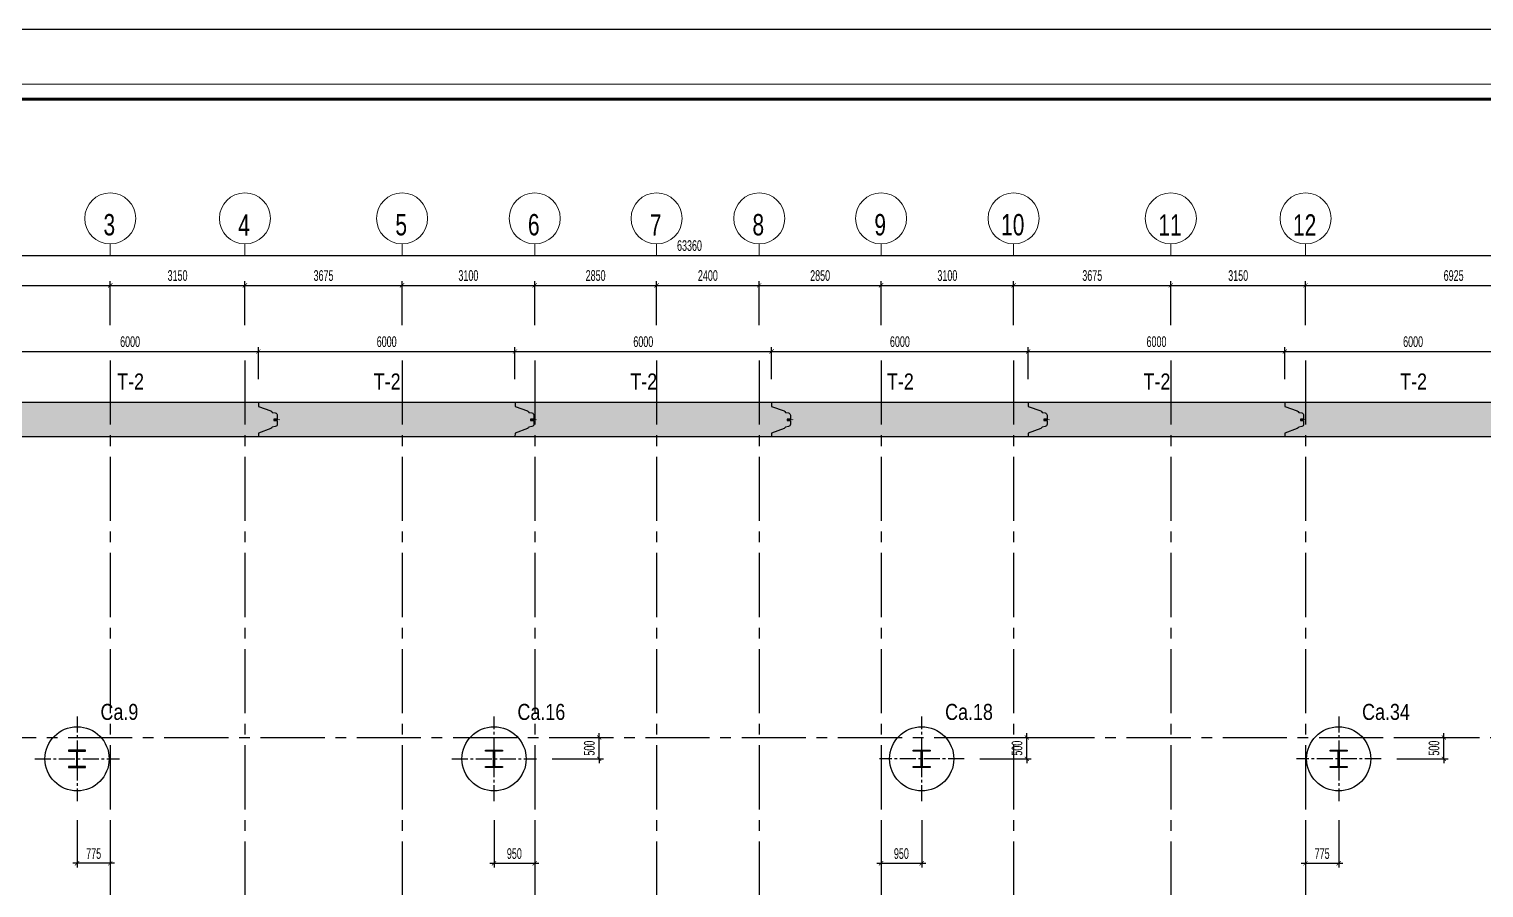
# Model space of a CAD drawing. Extents: x 71 to 1774126, y -14 to 415800.
# Drawn here: x 1579071 to 1613089, y 248852 to 268943 of the extents above; entities that cross this region are included whole.
import ezdxf

# ---------------------------------------------------------------- set-up
doc = ezdxf.new("R2010")
doc.units = 0
doc.header["$LTSCALE"] = 1000
doc.header["$MEASUREMENT"] = 0
doc.header["$PDMODE"] = 3
doc.linetypes.add('CENTER2', pattern=[1.125, 0.75, -0.125, 0.125, -0.125])
doc.layers.get('0').update_dxf_attribs({"linetype": 'CONTINUOUS'})
doc.layers.get('Defpoints').update_dxf_attribs({"linetype": 'CONTINUOUS'})
for name, color, linetype in [('10MIDTEXT', 3, 'CONTINUOUS'), ('CDC.01.AXIS', 160, 'CENTER2'), ('CDC.02.DIM', 1, 'CONTINUOUS'), ('CDC.03.BORDER', 3, 'CONTINUOUS'), ('CDC.05.STEEL', 4, 'CONTINUOUS'), ('CDC.06.TEXT', 2, 'CONTINUOUS'), ('CDC.10.HATCH', 9, 'CONTINUOUS'), ('CDC.16.BIGTEXT', 6, 'CONTINUOUS')]:
    doc.layers.add(name, color=color, linetype=linetype)
doc.layers.add('CDC-KHUNGTEN', color=7, linetype='CONTINUOUS', lineweight=20)
doc.layers.add('KCS_CHI', color=1, linetype='CONTINUOUS', lineweight=15)
doc.styles.add('ARIAL', font='arial.ttf', dxfattribs={"width": 0.6})
doc.dimstyles.new('100', dxfattribs={"dimscale": 100, "dimtxt": 2.5, "dimasz": 1, "dimexe": 1, "dimexo": 0, "dimgap": 1, "dimtad": 1, "dimdec": 0, "dimdsep": 46, "dimtxsty": 'ARIAL', "dimblk": 'ARCHTICK', "dimcen": 1, "dimdle": 1, "dimclrd": 1, "dimclre": 1, "dimclrt": 2, "dimadec": 0, "dimazin": 0, "dimtfac": 0.00072, "dimtdec": 0, "dimtix": 1, "dimtmove": 2, "dimatfit": 3, "dimldrblk": 'ARCHTICK', "dimfxl": 1, "dimtolj": 1, "dimarcsym": 0})

# ---------------------------------------------------------------- blocks, each defined once
blk = doc.blocks.new('_ARCHTICK')
at = {"color": 0, "linetype": 'ByBlock', "const_width": 0.15}
blk.add_lwpolyline([(-0.5, -0.5), (0.5, 0.5)], dxfattribs=at)
blk = doc.blocks.new('*D197')
at = {"layer": 'CDC.02.DIM', "color": 1, "lineweight": -2, "transparency": 16777216}
for p, q in [((1574043, 262020), (1574043, 263048)), ((1580968, 262020), (1580968, 263048)), ((1573943, 262948), (1581068, 262948))]:
    blk.add_line(p, q, dxfattribs=at)
at = {"layer": 'Defpoints', "color": 0, "transparency": 16777216}
for p in [(1580968, 262948), (1574043, 262020), (1580968, 262020)]:
    blk.add_point(p, dxfattribs=at)
at = {"layer": 'CDC.02.DIM', "color": 1, "lineweight": -2, "transparency": 16777216, "xscale": 100, "yscale": 100, "zscale": 100, "rotation": 180}
blk.add_blockref('_ARCHTICK', (1574043, 262948), dxfattribs=at)
at = {"layer": 'CDC.02.DIM', "color": 1, "lineweight": -2, "transparency": 16777216, "xscale": 100, "yscale": 100, "zscale": 100}
blk.add_blockref('_ARCHTICK', (1580968, 262948), dxfattribs=at)
at = {"layer": 'CDC.02.DIM', "color": 2, "transparency": 16777216, "insert": (1577506, 263176), "char_height": 250, "attachment_point": 5, "style": 'ARIAL'}
blk.add_mtext('\\A1;6925', dxfattribs=at)
blk = doc.blocks.new('*D198')
at = {"layer": 'CDC.02.DIM', "color": 1, "lineweight": -2, "transparency": 16777216}
for p, q in [((1580968, 262020), (1580968, 263048)), ((1584118, 262020), (1584118, 263048)), ((1580868, 262948), (1584218, 262948))]:
    blk.add_line(p, q, dxfattribs=at)
at = {"layer": 'Defpoints', "color": 0, "transparency": 16777216}
for p in [(1584118, 262948), (1580968, 262020), (1584118, 262020)]:
    blk.add_point(p, dxfattribs=at)
at = {"layer": 'CDC.02.DIM', "color": 1, "lineweight": -2, "transparency": 16777216, "xscale": 100, "yscale": 100, "zscale": 100, "rotation": 180}
blk.add_blockref('_ARCHTICK', (1580968, 262948), dxfattribs=at)
at = {"layer": 'CDC.02.DIM', "color": 1, "lineweight": -2, "transparency": 16777216, "xscale": 100, "yscale": 100, "zscale": 100}
blk.add_blockref('_ARCHTICK', (1584118, 262948), dxfattribs=at)
at = {"layer": 'CDC.02.DIM', "color": 2, "transparency": 16777216, "insert": (1582543, 263176), "char_height": 250, "attachment_point": 5, "style": 'ARIAL'}
blk.add_mtext('\\A1;3150', dxfattribs=at)
blk = doc.blocks.new('*D199')
at = {"layer": 'CDC.02.DIM', "color": 1, "lineweight": -2, "transparency": 16777216}
for p, q in [((1584118, 262020), (1584118, 263048)), ((1587793, 262020), (1587793, 263048)), ((1584018, 262948), (1587893, 262948))]:
    blk.add_line(p, q, dxfattribs=at)
at = {"layer": 'Defpoints', "color": 0, "transparency": 16777216}
for p in [(1587793, 262948), (1584118, 262020), (1587793, 262020)]:
    blk.add_point(p, dxfattribs=at)
at = {"layer": 'CDC.02.DIM', "color": 1, "lineweight": -2, "transparency": 16777216, "xscale": 100, "yscale": 100, "zscale": 100, "rotation": 180}
blk.add_blockref('_ARCHTICK', (1584118, 262948), dxfattribs=at)
at = {"layer": 'CDC.02.DIM', "color": 1, "lineweight": -2, "transparency": 16777216, "xscale": 100, "yscale": 100, "zscale": 100}
blk.add_blockref('_ARCHTICK', (1587793, 262948), dxfattribs=at)
at = {"layer": 'CDC.02.DIM', "color": 2, "transparency": 16777216, "insert": (1585956, 263176), "char_height": 250, "attachment_point": 5, "style": 'ARIAL'}
blk.add_mtext('\\A1;3675', dxfattribs=at)
blk = doc.blocks.new('*D200')
at = {"layer": 'CDC.02.DIM', "color": 1, "lineweight": -2, "transparency": 16777216}
for p, q in [((1587793, 262020), (1587793, 263048)), ((1590893, 262020), (1590893, 263048)), ((1587693, 262948), (1590993, 262948))]:
    blk.add_line(p, q, dxfattribs=at)
at = {"layer": 'Defpoints', "color": 0, "transparency": 16777216}
for p in [(1590893, 262948), (1587793, 262020), (1590893, 262020)]:
    blk.add_point(p, dxfattribs=at)
at = {"layer": 'CDC.02.DIM', "color": 1, "lineweight": -2, "transparency": 16777216, "xscale": 100, "yscale": 100, "zscale": 100, "rotation": 180}
blk.add_blockref('_ARCHTICK', (1587793, 262948), dxfattribs=at)
at = {"layer": 'CDC.02.DIM', "color": 1, "lineweight": -2, "transparency": 16777216, "xscale": 100, "yscale": 100, "zscale": 100}
blk.add_blockref('_ARCHTICK', (1590893, 262948), dxfattribs=at)
at = {"layer": 'CDC.02.DIM', "color": 2, "transparency": 16777216, "insert": (1589343, 263176), "char_height": 250, "attachment_point": 5, "style": 'ARIAL'}
blk.add_mtext('\\A1;3100', dxfattribs=at)
blk = doc.blocks.new('*D201')
at = {"layer": 'CDC.02.DIM', "color": 1, "lineweight": -2, "transparency": 16777216}
for p, q in [((1590893, 262020), (1590893, 263048)), ((1593743, 262020), (1593743, 263048)), ((1590793, 262948), (1593843, 262948))]:
    blk.add_line(p, q, dxfattribs=at)
at = {"layer": 'Defpoints', "color": 0, "transparency": 16777216}
for p in [(1593743, 262948), (1590893, 262020), (1593743, 262020)]:
    blk.add_point(p, dxfattribs=at)
at = {"layer": 'CDC.02.DIM', "color": 1, "lineweight": -2, "transparency": 16777216, "xscale": 100, "yscale": 100, "zscale": 100, "rotation": 180}
blk.add_blockref('_ARCHTICK', (1590893, 262948), dxfattribs=at)
at = {"layer": 'CDC.02.DIM', "color": 1, "lineweight": -2, "transparency": 16777216, "xscale": 100, "yscale": 100, "zscale": 100}
blk.add_blockref('_ARCHTICK', (1593743, 262948), dxfattribs=at)
at = {"layer": 'CDC.02.DIM', "color": 2, "transparency": 16777216, "insert": (1592318, 263176), "char_height": 250, "attachment_point": 5, "style": 'ARIAL'}
blk.add_mtext('\\A1;2850', dxfattribs=at)
blk = doc.blocks.new('*D202')
at = {"layer": 'CDC.02.DIM', "color": 1, "lineweight": -2, "transparency": 16777216}
for p, q in [((1593743, 262020), (1593743, 263048)), ((1596143, 262020), (1596143, 263048)), ((1593643, 262948), (1596243, 262948))]:
    blk.add_line(p, q, dxfattribs=at)
at = {"layer": 'Defpoints', "color": 0, "transparency": 16777216}
for p in [(1596143, 262948), (1593743, 262020), (1596143, 262020)]:
    blk.add_point(p, dxfattribs=at)
at = {"layer": 'CDC.02.DIM', "color": 1, "lineweight": -2, "transparency": 16777216, "xscale": 100, "yscale": 100, "zscale": 100, "rotation": 180}
blk.add_blockref('_ARCHTICK', (1593743, 262948), dxfattribs=at)
at = {"layer": 'CDC.02.DIM', "color": 1, "lineweight": -2, "transparency": 16777216, "xscale": 100, "yscale": 100, "zscale": 100}
blk.add_blockref('_ARCHTICK', (1596143, 262948), dxfattribs=at)
at = {"layer": 'CDC.02.DIM', "color": 2, "transparency": 16777216, "insert": (1594943, 263176), "char_height": 250, "attachment_point": 5, "style": 'ARIAL'}
blk.add_mtext('\\A1;2400', dxfattribs=at)
blk = doc.blocks.new('*D203')
at = {"layer": 'CDC.02.DIM', "color": 1, "lineweight": -2, "transparency": 16777216}
for p, q in [((1596143, 262020), (1596143, 263048)), ((1598993, 262020), (1598993, 263048)), ((1596043, 262948), (1599093, 262948))]:
    blk.add_line(p, q, dxfattribs=at)
at = {"layer": 'Defpoints', "color": 0, "transparency": 16777216}
for p in [(1598993, 262948), (1596143, 262020), (1598993, 262020)]:
    blk.add_point(p, dxfattribs=at)
at = {"layer": 'CDC.02.DIM', "color": 1, "lineweight": -2, "transparency": 16777216, "xscale": 100, "yscale": 100, "zscale": 100, "rotation": 180}
blk.add_blockref('_ARCHTICK', (1596143, 262948), dxfattribs=at)
at = {"layer": 'CDC.02.DIM', "color": 1, "lineweight": -2, "transparency": 16777216, "xscale": 100, "yscale": 100, "zscale": 100}
blk.add_blockref('_ARCHTICK', (1598993, 262948), dxfattribs=at)
at = {"layer": 'CDC.02.DIM', "color": 2, "transparency": 16777216, "insert": (1597568, 263176), "char_height": 250, "attachment_point": 5, "style": 'ARIAL'}
blk.add_mtext('\\A1;2850', dxfattribs=at)
blk = doc.blocks.new('*D204')
at = {"layer": 'CDC.02.DIM', "color": 1, "lineweight": -2, "transparency": 16777216}
for p, q in [((1598993, 262020), (1598993, 263048)), ((1602093, 262020), (1602093, 263048)), ((1598893, 262948), (1602193, 262948))]:
    blk.add_line(p, q, dxfattribs=at)
at = {"layer": 'Defpoints', "color": 0, "transparency": 16777216}
for p in [(1602093, 262948), (1598993, 262020), (1602093, 262020)]:
    blk.add_point(p, dxfattribs=at)
at = {"layer": 'CDC.02.DIM', "color": 1, "lineweight": -2, "transparency": 16777216, "xscale": 100, "yscale": 100, "zscale": 100, "rotation": 180}
blk.add_blockref('_ARCHTICK', (1598993, 262948), dxfattribs=at)
at = {"layer": 'CDC.02.DIM', "color": 1, "lineweight": -2, "transparency": 16777216, "xscale": 100, "yscale": 100, "zscale": 100}
blk.add_blockref('_ARCHTICK', (1602093, 262948), dxfattribs=at)
at = {"layer": 'CDC.02.DIM', "color": 2, "transparency": 16777216, "insert": (1600543, 263176), "char_height": 250, "attachment_point": 5, "style": 'ARIAL'}
blk.add_mtext('\\A1;3100', dxfattribs=at)
blk = doc.blocks.new('*D205')
at = {"layer": 'CDC.02.DIM', "color": 1, "lineweight": -2, "transparency": 16777216}
for p, q in [((1602093, 262020), (1602093, 263048)), ((1605768, 262020), (1605768, 263048)), ((1601993, 262948), (1605868, 262948))]:
    blk.add_line(p, q, dxfattribs=at)
at = {"layer": 'Defpoints', "color": 0, "transparency": 16777216}
for p in [(1605768, 262948), (1602093, 262020), (1605768, 262020)]:
    blk.add_point(p, dxfattribs=at)
at = {"layer": 'CDC.02.DIM', "color": 1, "lineweight": -2, "transparency": 16777216, "xscale": 100, "yscale": 100, "zscale": 100, "rotation": 180}
blk.add_blockref('_ARCHTICK', (1602093, 262948), dxfattribs=at)
at = {"layer": 'CDC.02.DIM', "color": 1, "lineweight": -2, "transparency": 16777216, "xscale": 100, "yscale": 100, "zscale": 100}
blk.add_blockref('_ARCHTICK', (1605768, 262948), dxfattribs=at)
at = {"layer": 'CDC.02.DIM', "color": 2, "transparency": 16777216, "insert": (1603931, 263176), "char_height": 250, "attachment_point": 5, "style": 'ARIAL'}
blk.add_mtext('\\A1;3675', dxfattribs=at)
blk = doc.blocks.new('*D206')
at = {"layer": 'CDC.02.DIM', "color": 1, "lineweight": -2, "transparency": 16777216}
for p, q in [((1605768, 262020), (1605768, 263048)), ((1608918, 262020), (1608918, 263048)), ((1605668, 262948), (1609018, 262948))]:
    blk.add_line(p, q, dxfattribs=at)
at = {"layer": 'Defpoints', "color": 0, "transparency": 16777216}
for p in [(1608918, 262948), (1605768, 262020), (1608918, 262020)]:
    blk.add_point(p, dxfattribs=at)
at = {"layer": 'CDC.02.DIM', "color": 1, "lineweight": -2, "transparency": 16777216, "xscale": 100, "yscale": 100, "zscale": 100, "rotation": 180}
blk.add_blockref('_ARCHTICK', (1605768, 262948), dxfattribs=at)
at = {"layer": 'CDC.02.DIM', "color": 1, "lineweight": -2, "transparency": 16777216, "xscale": 100, "yscale": 100, "zscale": 100}
blk.add_blockref('_ARCHTICK', (1608918, 262948), dxfattribs=at)
at = {"layer": 'CDC.02.DIM', "color": 2, "transparency": 16777216, "insert": (1607343, 263176), "char_height": 250, "attachment_point": 5, "style": 'ARIAL'}
blk.add_mtext('\\A1;3150', dxfattribs=at)
blk = doc.blocks.new('*D207')
at = {"layer": 'CDC.02.DIM', "color": 1, "lineweight": -2, "transparency": 16777216}
for p, q in [((1608918, 262020), (1608918, 263048)), ((1615843, 262020), (1615843, 263048)), ((1608818, 262948), (1615943, 262948))]:
    blk.add_line(p, q, dxfattribs=at)
at = {"layer": 'Defpoints', "color": 0, "transparency": 16777216}
for p in [(1615843, 262948), (1608918, 262020), (1615843, 262020)]:
    blk.add_point(p, dxfattribs=at)
at = {"layer": 'CDC.02.DIM', "color": 1, "lineweight": -2, "transparency": 16777216, "xscale": 100, "yscale": 100, "zscale": 100, "rotation": 180}
blk.add_blockref('_ARCHTICK', (1608918, 262948), dxfattribs=at)
at = {"layer": 'CDC.02.DIM', "color": 1, "lineweight": -2, "transparency": 16777216, "xscale": 100, "yscale": 100, "zscale": 100}
blk.add_blockref('_ARCHTICK', (1615843, 262948), dxfattribs=at)
at = {"layer": 'CDC.02.DIM', "color": 2, "transparency": 16777216, "insert": (1612381, 263176), "char_height": 250, "attachment_point": 5, "style": 'ARIAL'}
blk.add_mtext('\\A1;6925', dxfattribs=at)
blk = doc.blocks.new('*D210')
at = {"layer": 'CDC.02.DIM', "color": 1, "lineweight": -2, "transparency": 16777216}
for p, q in [((1562733, 263648), (1626293, 263648)), ((1562833, 262020), (1562833, 263748)), ((1626193, 262020), (1626193, 263748))]:
    blk.add_line(p, q, dxfattribs=at)
at = {"layer": 'Defpoints', "color": 0, "transparency": 16777216}
for p in [(1626193, 263648), (1562833, 262020), (1626193, 262020)]:
    blk.add_point(p, dxfattribs=at)
at = {"layer": 'CDC.02.DIM', "color": 1, "lineweight": -2, "transparency": 16777216, "xscale": 100, "yscale": 100, "zscale": 100, "rotation": 180}
blk.add_blockref('_ARCHTICK', (1562833, 263648), dxfattribs=at)
at = {"layer": 'CDC.02.DIM', "color": 1, "lineweight": -2, "transparency": 16777216, "xscale": 100, "yscale": 100, "zscale": 100}
blk.add_blockref('_ARCHTICK', (1626193, 263648), dxfattribs=at)
at = {"layer": 'CDC.02.DIM', "color": 2, "transparency": 16777216, "insert": (1594513, 263876), "char_height": 250, "attachment_point": 5, "style": 'ARIAL'}
blk.add_mtext('\\A1;63360', dxfattribs=at)
blk = doc.blocks.new('*D236')
at = {"layer": 'CDC.02.DIM', "color": 1, "lineweight": -2, "transparency": 16777216}
for p, q in [((1592401, 252371), (1592401, 252471)), ((1591300, 252371), (1592501, 252371)), ((1592401, 251871), (1592401, 252371)), ((1591300, 251871), (1592501, 251871)), ((1592401, 251871), (1592401, 251771))]:
    blk.add_line(p, q, dxfattribs=at)
at = {"layer": 'Defpoints', "color": 0, "transparency": 16777216}
for p in [(1591300, 252371), (1592401, 252371), (1591300, 251871)]:
    blk.add_point(p, dxfattribs=at)
at = {"layer": 'CDC.02.DIM', "color": 1, "lineweight": -2, "transparency": 16777216, "xscale": 100, "yscale": 100, "zscale": 100}
for p, rotation in [((1592401, 252371), 270), ((1592401, 251871), 90)]:
    blk.add_blockref('_ARCHTICK', p, dxfattribs=dict(at, rotation=rotation))
at = {"layer": 'CDC.02.DIM', "color": 2, "transparency": 16777216, "insert": (1592173, 252121), "char_height": 250, "attachment_point": 5, "rotation": 90, "style": 'ARIAL'}
blk.add_mtext('\\A1;500', dxfattribs=at)
blk = doc.blocks.new('*D237')
at = {"layer": 'CDC.02.DIM', "color": 1, "lineweight": -2, "transparency": 16777216}
for p, q in [((1602401, 252371), (1602401, 252471)), ((1601300, 252371), (1602501, 252371)), ((1602401, 251871), (1602401, 252371)), ((1601300, 251871), (1602501, 251871)), ((1602401, 251871), (1602401, 251771))]:
    blk.add_line(p, q, dxfattribs=at)
at = {"layer": 'Defpoints', "color": 0, "transparency": 16777216}
for p in [(1601300, 252371), (1602401, 252371), (1601300, 251871)]:
    blk.add_point(p, dxfattribs=at)
at = {"layer": 'CDC.02.DIM', "color": 1, "lineweight": -2, "transparency": 16777216, "xscale": 100, "yscale": 100, "zscale": 100}
for p, rotation in [((1602401, 252371), 270), ((1602401, 251871), 90)]:
    blk.add_blockref('_ARCHTICK', p, dxfattribs=dict(at, rotation=rotation))
at = {"layer": 'CDC.02.DIM', "color": 2, "transparency": 16777216, "insert": (1602173, 252121), "char_height": 250, "attachment_point": 5, "rotation": 90, "style": 'ARIAL'}
blk.add_mtext('\\A1;500', dxfattribs=at)
blk = doc.blocks.new('*D238')
at = {"layer": 'CDC.02.DIM', "color": 1, "lineweight": -2, "transparency": 16777216}
for p, q in [((1612151, 252371), (1612151, 252471)), ((1611050, 252371), (1612251, 252371)), ((1612151, 251871), (1612151, 252371)), ((1611050, 251871), (1612251, 251871)), ((1612151, 251871), (1612151, 251771))]:
    blk.add_line(p, q, dxfattribs=at)
at = {"layer": 'Defpoints', "color": 0, "transparency": 16777216}
for p in [(1611050, 252371), (1612151, 252371), (1611050, 251871)]:
    blk.add_point(p, dxfattribs=at)
at = {"layer": 'CDC.02.DIM', "color": 1, "lineweight": -2, "transparency": 16777216, "xscale": 100, "yscale": 100, "zscale": 100}
for p, rotation in [((1612151, 252371), 270), ((1612151, 251871), 90)]:
    blk.add_blockref('_ARCHTICK', p, dxfattribs=dict(at, rotation=rotation))
at = {"layer": 'CDC.02.DIM', "color": 2, "transparency": 16777216, "insert": (1611923, 252121), "char_height": 250, "attachment_point": 5, "rotation": 90, "style": 'ARIAL'}
blk.add_mtext('\\A1;500', dxfattribs=at)
blk = doc.blocks.new('*D269')
at = {"layer": 'CDC.02.DIM', "color": 1, "lineweight": -2, "transparency": 16777216}
for p, q in [((1578333, 261401), (1584533, 261401)), ((1578433, 260751), (1578433, 261501)), ((1584433, 260751), (1584433, 261501))]:
    blk.add_line(p, q, dxfattribs=at)
at = {"layer": 'Defpoints', "color": 0, "transparency": 16777216}
for p in [(1584433, 261401), (1578433, 260751), (1584433, 260751)]:
    blk.add_point(p, dxfattribs=at)
at = {"layer": 'CDC.02.DIM', "color": 1, "lineweight": -2, "transparency": 16777216, "xscale": 100, "yscale": 100, "zscale": 100, "rotation": 180}
blk.add_blockref('_ARCHTICK', (1578433, 261401), dxfattribs=at)
at = {"layer": 'CDC.02.DIM', "color": 1, "lineweight": -2, "transparency": 16777216, "xscale": 100, "yscale": 100, "zscale": 100}
blk.add_blockref('_ARCHTICK', (1584433, 261401), dxfattribs=at)
at = {"layer": 'CDC.02.DIM', "color": 2, "transparency": 16777216, "insert": (1581433, 261629), "char_height": 250, "attachment_point": 5, "style": 'ARIAL'}
blk.add_mtext('\\A1;6000', dxfattribs=at)
blk = doc.blocks.new('*D270')
at = {"layer": 'CDC.02.DIM', "color": 1, "lineweight": -2, "transparency": 16777216}
for p, q in [((1584333, 261401), (1590533, 261401)), ((1584433, 260751), (1584433, 261501)), ((1590433, 260751), (1590433, 261501))]:
    blk.add_line(p, q, dxfattribs=at)
at = {"layer": 'Defpoints', "color": 0, "transparency": 16777216}
for p in [(1590433, 261401), (1584433, 260751), (1590433, 260751)]:
    blk.add_point(p, dxfattribs=at)
at = {"layer": 'CDC.02.DIM', "color": 1, "lineweight": -2, "transparency": 16777216, "xscale": 100, "yscale": 100, "zscale": 100, "rotation": 180}
blk.add_blockref('_ARCHTICK', (1584433, 261401), dxfattribs=at)
at = {"layer": 'CDC.02.DIM', "color": 1, "lineweight": -2, "transparency": 16777216, "xscale": 100, "yscale": 100, "zscale": 100}
blk.add_blockref('_ARCHTICK', (1590433, 261401), dxfattribs=at)
at = {"layer": 'CDC.02.DIM', "color": 2, "transparency": 16777216, "insert": (1587433, 261629), "char_height": 250, "attachment_point": 5, "style": 'ARIAL'}
blk.add_mtext('\\A1;6000', dxfattribs=at)
blk = doc.blocks.new('*D271')
at = {"layer": 'CDC.02.DIM', "color": 1, "lineweight": -2, "transparency": 16777216}
for p, q in [((1590333, 261401), (1596533, 261401)), ((1590433, 260751), (1590433, 261501)), ((1596433, 260751), (1596433, 261501))]:
    blk.add_line(p, q, dxfattribs=at)
at = {"layer": 'Defpoints', "color": 0, "transparency": 16777216}
for p in [(1596433, 261401), (1590433, 260751), (1596433, 260751)]:
    blk.add_point(p, dxfattribs=at)
at = {"layer": 'CDC.02.DIM', "color": 1, "lineweight": -2, "transparency": 16777216, "xscale": 100, "yscale": 100, "zscale": 100, "rotation": 180}
blk.add_blockref('_ARCHTICK', (1590433, 261401), dxfattribs=at)
at = {"layer": 'CDC.02.DIM', "color": 1, "lineweight": -2, "transparency": 16777216, "xscale": 100, "yscale": 100, "zscale": 100}
blk.add_blockref('_ARCHTICK', (1596433, 261401), dxfattribs=at)
at = {"layer": 'CDC.02.DIM', "color": 2, "transparency": 16777216, "insert": (1593433, 261629), "char_height": 250, "attachment_point": 5, "style": 'ARIAL'}
blk.add_mtext('\\A1;6000', dxfattribs=at)
blk = doc.blocks.new('*D272')
at = {"layer": 'CDC.02.DIM', "color": 1, "lineweight": -2, "transparency": 16777216}
for p, q in [((1596333, 261401), (1602533, 261401)), ((1596433, 260751), (1596433, 261501)), ((1602433, 260751), (1602433, 261501))]:
    blk.add_line(p, q, dxfattribs=at)
at = {"layer": 'Defpoints', "color": 0, "transparency": 16777216}
for p in [(1602433, 261401), (1596433, 260751), (1602433, 260751)]:
    blk.add_point(p, dxfattribs=at)
at = {"layer": 'CDC.02.DIM', "color": 1, "lineweight": -2, "transparency": 16777216, "xscale": 100, "yscale": 100, "zscale": 100, "rotation": 180}
blk.add_blockref('_ARCHTICK', (1596433, 261401), dxfattribs=at)
at = {"layer": 'CDC.02.DIM', "color": 1, "lineweight": -2, "transparency": 16777216, "xscale": 100, "yscale": 100, "zscale": 100}
blk.add_blockref('_ARCHTICK', (1602433, 261401), dxfattribs=at)
at = {"layer": 'CDC.02.DIM', "color": 2, "transparency": 16777216, "insert": (1599433, 261629), "char_height": 250, "attachment_point": 5, "style": 'ARIAL'}
blk.add_mtext('\\A1;6000', dxfattribs=at)
blk = doc.blocks.new('*D273')
at = {"layer": 'CDC.02.DIM', "color": 1, "lineweight": -2, "transparency": 16777216}
for p, q in [((1602333, 261401), (1608533, 261401)), ((1602433, 260751), (1602433, 261501)), ((1608433, 260751), (1608433, 261501))]:
    blk.add_line(p, q, dxfattribs=at)
at = {"layer": 'Defpoints', "color": 0, "transparency": 16777216}
for p in [(1608433, 261401), (1602433, 260751), (1608433, 260751)]:
    blk.add_point(p, dxfattribs=at)
at = {"layer": 'CDC.02.DIM', "color": 1, "lineweight": -2, "transparency": 16777216, "xscale": 100, "yscale": 100, "zscale": 100, "rotation": 180}
blk.add_blockref('_ARCHTICK', (1602433, 261401), dxfattribs=at)
at = {"layer": 'CDC.02.DIM', "color": 1, "lineweight": -2, "transparency": 16777216, "xscale": 100, "yscale": 100, "zscale": 100}
blk.add_blockref('_ARCHTICK', (1608433, 261401), dxfattribs=at)
at = {"layer": 'CDC.02.DIM', "color": 2, "transparency": 16777216, "insert": (1605433, 261629), "char_height": 250, "attachment_point": 5, "style": 'ARIAL'}
blk.add_mtext('\\A1;6000', dxfattribs=at)
blk = doc.blocks.new('*D274')
at = {"layer": 'CDC.02.DIM', "color": 1, "lineweight": -2, "transparency": 16777216}
for p, q in [((1608333, 261401), (1614533, 261401)), ((1608433, 260751), (1608433, 261501)), ((1614433, 260751), (1614433, 261501))]:
    blk.add_line(p, q, dxfattribs=at)
at = {"layer": 'Defpoints', "color": 0, "transparency": 16777216}
for p in [(1614433, 261401), (1608433, 260751), (1614433, 260751)]:
    blk.add_point(p, dxfattribs=at)
at = {"layer": 'CDC.02.DIM', "color": 1, "lineweight": -2, "transparency": 16777216, "xscale": 100, "yscale": 100, "zscale": 100, "rotation": 180}
blk.add_blockref('_ARCHTICK', (1608433, 261401), dxfattribs=at)
at = {"layer": 'CDC.02.DIM', "color": 1, "lineweight": -2, "transparency": 16777216, "xscale": 100, "yscale": 100, "zscale": 100}
blk.add_blockref('_ARCHTICK', (1614433, 261401), dxfattribs=at)
at = {"layer": 'CDC.02.DIM', "color": 2, "transparency": 16777216, "insert": (1611433, 261629), "char_height": 250, "attachment_point": 5, "style": 'ARIAL'}
blk.add_mtext('\\A1;6000', dxfattribs=at)
blk = doc.blocks.new('*D308')
at = {"layer": 'CDC.02.DIM', "color": 1, "lineweight": -2, "transparency": 16777216}
for p, q in [((1589943, 250438), (1589943, 249327)), ((1590893, 250438), (1590893, 249327)), ((1589843, 249427), (1590993, 249427))]:
    blk.add_line(p, q, dxfattribs=at)
at = {"layer": 'Defpoints', "color": 0, "transparency": 16777216}
for p in [(1589943, 250438), (1590893, 250438), (1590893, 249427)]:
    blk.add_point(p, dxfattribs=at)
at = {"layer": 'CDC.02.DIM', "color": 1, "lineweight": -2, "transparency": 16777216, "xscale": 100, "yscale": 100, "zscale": 100, "rotation": 180}
blk.add_blockref('_ARCHTICK', (1589943, 249427), dxfattribs=at)
at = {"layer": 'CDC.02.DIM', "color": 1, "lineweight": -2, "transparency": 16777216, "xscale": 100, "yscale": 100, "zscale": 100}
blk.add_blockref('_ARCHTICK', (1590893, 249427), dxfattribs=at)
at = {"layer": 'CDC.02.DIM', "color": 2, "transparency": 16777216, "insert": (1590418, 249654), "char_height": 250, "attachment_point": 5, "style": 'ARIAL'}
blk.add_mtext('\\A1;950', dxfattribs=at)
blk = doc.blocks.new('*D309')
at = {"layer": 'CDC.02.DIM', "color": 1, "lineweight": -2, "transparency": 16777216}
for p, q in [((1598993, 250438), (1598993, 249327)), ((1599943, 250438), (1599943, 249327)), ((1598893, 249427), (1600043, 249427))]:
    blk.add_line(p, q, dxfattribs=at)
at = {"layer": 'Defpoints', "color": 0, "transparency": 16777216}
for p in [(1598993, 250438), (1599943, 250438), (1599943, 249427)]:
    blk.add_point(p, dxfattribs=at)
at = {"layer": 'CDC.02.DIM', "color": 1, "lineweight": -2, "transparency": 16777216, "xscale": 100, "yscale": 100, "zscale": 100, "rotation": 180}
blk.add_blockref('_ARCHTICK', (1598993, 249427), dxfattribs=at)
at = {"layer": 'CDC.02.DIM', "color": 1, "lineweight": -2, "transparency": 16777216, "xscale": 100, "yscale": 100, "zscale": 100}
blk.add_blockref('_ARCHTICK', (1599943, 249427), dxfattribs=at)
at = {"layer": 'CDC.02.DIM', "color": 2, "transparency": 16777216, "insert": (1599468, 249654), "char_height": 250, "attachment_point": 5, "style": 'ARIAL'}
blk.add_mtext('\\A1;950', dxfattribs=at)
blk = doc.blocks.new('TV')
at = {"layer": 'CDC.05.STEEL'}
blk.add_lwpolyline([(1570016, 184770), (1570016, 184676), (1570308, 184570, -0.192509), (1570341, 184535), (1570411, 184523, -0.367428), (1570456, 184470), (1570456, 184378), (1570379, 184378), (1570379, 184348), (1570456, 184348), (1570456, 184257, -0.367428), (1570411, 184204), (1570341, 184192, -0.192509), (1570308, 184157), (1570016, 184051), (1570015, 183970)], format="xyb", dxfattribs=at)
at = {"layer": 'CDC.05.STEEL', "const_width": 11.5}
for points in [[(1570396, 184370, 1), (1570396, 184358, 1)], [(1570510, 184370, -1), (1570510, 184358, -1)]]:
    blk.add_lwpolyline(points, format="xyb", close=True, dxfattribs=at)
at = {"layer": 'CDC.05.STEEL', "const_width": 10}
blk.add_lwpolyline([(1570502, 184364), (1570396, 184364)], dxfattribs=at)
blk = doc.blocks.new('KINGPOST')
at = {"layer": 'CDC.05.STEEL', "color": 4}
for p, q in [((1656675, 236723, 0), (1656675, 236744, 0)), ((1656675, 236744, 0), (1657075, 236744, 0)), ((1656865, 236723, 0), (1656675, 236723, 0)), ((1656865, 236364, 0), (1656865, 236723, 0)), ((1657075, 236723, 0), (1656884, 236723, 0)), ((1656884, 236723, 0), (1656884, 236364, 0)), ((1657075, 236744, 0), (1657075, 236723, 0)), ((1656675, 236344, 0), (1656675, 236364, 0)), ((1656675, 236364, 0), (1656865, 236364, 0)), ((1657075, 236344, 0), (1656675, 236344, 0)), ((1656884, 236364, 0), (1657075, 236364, 0)), ((1657075, 236364, 0), (1657075, 236344, 0))]:
    blk.add_line(p, q, dxfattribs=at)
blk = doc.blocks.new('*D437')
at = {"layer": 'CDC.02.DIM', "color": 1, "lineweight": -2, "transparency": 16777216}
for p, q in [((1580193, 250438), (1580193, 249327)), ((1580968, 250438), (1580968, 249327)), ((1581068, 249427), (1580093, 249427))]:
    blk.add_line(p, q, dxfattribs=at)
at = {"layer": 'Defpoints', "color": 0, "transparency": 16777216}
for p in [(1580193, 250438), (1580968, 250438), (1580193, 249427)]:
    blk.add_point(p, dxfattribs=at)
at = {"layer": 'CDC.02.DIM', "color": 1, "lineweight": -2, "transparency": 16777216, "xscale": 100, "yscale": 100, "zscale": 100, "rotation": 180}
blk.add_blockref('_ARCHTICK', (1580193, 249427), dxfattribs=at)
at = {"layer": 'CDC.02.DIM', "color": 1, "lineweight": -2, "transparency": 16777216, "xscale": 100, "yscale": 100, "zscale": 100}
blk.add_blockref('_ARCHTICK', (1580968, 249427), dxfattribs=at)
at = {"layer": 'CDC.02.DIM', "color": 2, "transparency": 16777216, "insert": (1580581, 249654), "char_height": 250, "attachment_point": 5, "style": 'ARIAL'}
blk.add_mtext('\\A1;775', dxfattribs=at)
blk = doc.blocks.new('*D439')
at = {"layer": 'CDC.02.DIM', "color": 1, "lineweight": -2, "transparency": 16777216}
for p, q in [((1608918, 250438), (1608918, 249327)), ((1609693, 250438), (1609693, 249327)), ((1608818, 249427), (1609793, 249427))]:
    blk.add_line(p, q, dxfattribs=at)
at = {"layer": 'Defpoints', "color": 0, "transparency": 16777216}
for p in [(1608918, 250438), (1609693, 250438), (1609693, 249427)]:
    blk.add_point(p, dxfattribs=at)
at = {"layer": 'CDC.02.DIM', "color": 1, "lineweight": -2, "transparency": 16777216, "xscale": 100, "yscale": 100, "zscale": 100, "rotation": 180}
blk.add_blockref('_ARCHTICK', (1608918, 249427), dxfattribs=at)
at = {"layer": 'CDC.02.DIM', "color": 1, "lineweight": -2, "transparency": 16777216, "xscale": 100, "yscale": 100, "zscale": 100}
blk.add_blockref('_ARCHTICK', (1609693, 249427), dxfattribs=at)
at = {"layer": 'CDC.02.DIM', "color": 2, "transparency": 16777216, "insert": (1609306, 249654), "char_height": 250, "attachment_point": 5, "style": 'ARIAL'}
blk.add_mtext('\\A1;775', dxfattribs=at)
blk = doc.blocks.new('KHUNG TEN')
at = {"layer": 'CDC-KHUNGTEN', "color": 8}
blk.add_lwpolyline([(75096, 1100), (83000, 1100), (83000, 58300), (3000, 58300), (3000, 1100), (75096, 1100)], dxfattribs=at)
at = {"layer": 'CDC-KHUNGTEN', "color": 255, "lineweight": 60}
blk.add_lwpolyline([(74900, 1400), (74900, 58000), (3300, 58000), (3300, 1400), (74900, 1400)], close=True, dxfattribs=at)
at = {"layer": 'Defpoints', "color": 1, "ltscale": 0.2}
blk.add_lwpolyline([(0, 0), (0, 59400), (84100, 59400), (84100, 0), (0, 0)], close=True, dxfattribs=at)

msp = doc.modelspace()

# ---------------------------------------------------------------- hatches: boundary and pattern name
at = {"layer": 'CDC.10.HATCH'}
h = msp.add_hatch(dxfattribs=at)
h.set_pattern_fill('CHAU-01', color=256, scale=100, style=0, pattern_type=2)
h.set_pattern_definition([(50, (0, 73428.8), (717.26018, -62.75213), [75, -825]), (355, (0, 73428.8), (-138.75133, 752.19213), [60, -660]), (100.4514, (59.8, 73423.6), (578.50938, 689.43954), [63.7402, -701.1421]), (46.1842, (0, 73628.8), (1067.24105, -165.519), [112.5, -1237.5]), (96.6356, (88.9, 73615), (934.6627, 974.1179), [95.6103, -1051.713]), (351.1842, (0, 73628.8), (934.66195, 974.1186), [90, -990]), (21, (100, 73578.8), (596.90705, -402.6189), [75, -825]), (326, (100, 73578.8), (243.31533, 725.15005), [60, -660]), (71.4514, (149.74, 73545.25), (840.22263, 322.5305), [63.7402, -701.1421]), (37.5, (0, 73428.8), (12.159855, 332.893854), [0, -652, 0, -670, 0, -662.5]), (7.5, (0, 73428.8), (263.06954, 394.41171), [0, -382, 0, -637, 0, -252.5]), (327.5, (-223, 73428.8), (533.822436, -22.55487), [0, -250, 0, -780, 0, -1035]), (317.5, (-323, 73428.8), (583.18617, 100.10498), [0, -325, 0, -518, 0, -735]), (45, (0, 73428.8), (-300.52038, 300.52038), []), (45, (0, 73551.3), (-300.52038, 300.52038), [])])
h.paths.add_polyline_path([(1626193.1, 260211.4), (1562833.1, 260211.4), (1562833.1, 222661.4), (1621724.5, 222661.4), (1626193.1, 227130)])
h.paths.add_polyline_path([(1625393.1, 259411.4), (1625393.1, 227461.4), (1621393.1, 223461.4), (1563633.1, 223461.4), (1563633.1, 259411.4)], flags=16)

# ---------------------------------------------------------------- linework, layer by layer
at = {"layer": 'CDC.01.AXIS', "ltscale": 2}
for p, q in [((1580968.1, 261189.4), (1580968.1, 221747.4)), ((1584118.1, 261189.4), (1584118.1, 221747.4)), ((1587793.1, 261189.4), (1587793.1, 221747.4)), ((1590893.1, 261189.4), (1590893.1, 221747.4)), ((1593743.1, 261189.4), (1593743.1, 221747.4)), ((1596143.1, 261189.4), (1596143.1, 221747.4)), ((1598993.1, 261189.4), (1598993.1, 221747.4)), ((1602093.1, 261189.4), (1602093.1, 221747.4)), ((1605768.1, 261189.4), (1605768.1, 221747.4)), ((1608918.1, 261189.4), (1608918.1, 221747.4)), ((1561983.4, 260211.4), (1626948.1, 260211.4)), ((1561983.4, 252371.4), (1626948.1, 252371.4))]:
    msp.add_line(p, q, dxfattribs=at)
at = {"layer": 'CDC.01.AXIS', "color": 251, "ltscale": 0.5}
for p, q in [((1580193.1, 252861.4), (1580193.1, 250881.4)), ((1589943.1, 250881.4), (1589943.1, 252861.4)), ((1599943.1, 250881.4), (1599943.1, 252861.4)), ((1609693.1, 252861.4), (1609693.1, 250881.4)), ((1579203.1, 251871.4), (1581183.1, 251871.4)), ((1588953.1, 251871.4), (1590933.1, 251871.4)), ((1600933.1, 251871.4), (1598953.1, 251871.4)), ((1610683.1, 251871.4), (1608703.1, 251871.4))]:
    msp.add_line(p, q, dxfattribs=at)
at = {"layer": 'CDC.03.BORDER', "ltscale": 1.5}
for centre in [(1580193.1, 251871.4), (1589943.1, 251871.4), (1599943.1, 251871.4), (1609693.1, 251871.4)]:
    msp.add_circle(centre, 750, dxfattribs=at)
at = {"layer": 'CDC.05.STEEL'}
for points in [[(1562833.1, 222661.4), (1562833.1, 260211.4), (1626193.1, 260211.4), (1626193.1, 227130), (1621724.5, 222661.4)], [(1563633.1, 223461.4), (1563633.1, 259411.4), (1625393.1, 259411.4), (1625393.1, 227461.4), (1621393.1, 223461.4)]]:
    msp.add_lwpolyline(points, close=True, dxfattribs=at)
at = {"layer": 'KCS_CHI'}
for p, q in [((1580968.1, 263647.9), (1580968.1, 263915.9)), ((1584118.1, 263647.9), (1584118.1, 263915.9)), ((1587793.1, 263647.9), (1587793.1, 263915.9)), ((1590893.1, 263647.9), (1590893.1, 263915.9)), ((1593743.1, 263647.9), (1593743.1, 263915.9)), ((1596143.1, 263647.9), (1596143.1, 263915.9)), ((1598993.1, 263647.9), (1598993.1, 263915.9)), ((1602093.1, 263647.9), (1602093.1, 263915.9)), ((1605768.1, 263647.9), (1605768.1, 263915.9)), ((1608918.1, 263647.9), (1608918.1, 263915.9))]:
    msp.add_line(p, q, dxfattribs=at)
for centre in [(1580968.1, 264512.5), (1584118.1, 264512.5), (1587793.1, 264512.5), (1590893.1, 264512.5), (1593743.1, 264512.5), (1596143.1, 264512.5), (1598993.1, 264512.5), (1602093.1, 264512.5), (1605768.1, 264512.5), (1608918.1, 264512.5)]:
    msp.add_circle(centre, 596.6, dxfattribs=at)

# ---------------------------------------------------------------- block references
at = {"layer": 'CDC.05.STEEL'}
for name, p in [('TV', (14417.7, 75441.1)), ('TV', (20417.7, 75441.1)), ('TV', (26417.7, 75441.1)), ('TV', (32417.7, 75441.1)), ('TV', (38417.7, 75441.1)), ('KINGPOST', (-66931.5, 15327.6, 0)), ('KINGPOST', (-56931.5, 15327.6, 0))]:
    msp.add_blockref(name, p, dxfattribs=at)
at = {"layer": 'CDC.05.STEEL', "xscale": -1, "rotation": 180}
msp.add_blockref('KINGPOST', (-76681.5, 488415.2, 0), dxfattribs=at)
at = {"layer": 'CDC.05.STEEL', "rotation": 180}
msp.add_blockref('KINGPOST', (3266567.8, 488415.2, 0), dxfattribs=at)
at = {"layer": 'CDC.06.TEXT', "xscale": 1.173810693645805, "yscale": 1.173810693645805, "zscale": 1.173810693645805}
msp.add_blockref('KHUNG TEN', (1549882.2, 199218.5), dxfattribs=at)

# ---------------------------------------------------------------- texts
at = {"layer": '10MIDTEXT', "color": 6, "style": 'ARIAL', "width": 0.8}
for s, p in [('T-2', (1581129.5, 260511.1)), ('T-2', (1587129.5, 260511.1)), ('T-2', (1593129.4, 260511.1)), ('T-2', (1599129.4, 260511.1)), ('T-2', (1605129.4, 260511.1)), ('T-2', (1611129.4, 260511.1)), ('Ca.9', (1580740.4, 252781.9)), ('Ca.16', (1590490.4, 252781.9)), ('Ca.18', (1600490.4, 252781.9)), ('Ca.34', (1610240.4, 252781.9))]:
    msp.add_text(s, height=375, dxfattribs=at).set_placement(p)
at = {"layer": 'CDC.16.BIGTEXT', "char_height": 500, "width": 464.64, "attachment_point": 8, "line_spacing_factor": 0.938532}
for s, insert in [('{\\fArial|b0|i0|c0|p34;\\W0.7;3}', (1580947.1, 264109.6)), ('{\\fArial|b0|i0|c0|p34;\\W0.7;4}', (1584097.1, 264109.6)), ('{\\fArial|b0|i0|c0|p34;\\W0.7;5}', (1587772.1, 264109.6)), ('{\\fArial|b0|i0|c0|p34;\\W0.7;6}', (1590872.1, 264109.6)), ('{\\fArial|b0|i0|c0|p34;\\W0.7;7}', (1593722.1, 264109.6)), ('{\\fArial|b0|i0|c0|p34;\\W0.7;8}', (1596122.1, 264109.6)), ('{\\fArial|b0|i0|c0|p34;\\W0.7;9}', (1598972.1, 264109.6)), ('{\\fArial|b0|i0|c0|p34;\\W0.7;10}', (1602072.1, 264109.6)), ('{\\fArial|b0|i0|c0|p34;\\W0.7;11}', (1605747.1, 264109.6)), ('{\\fArial|b0|i0|c0|p34;\\W0.7;12}', (1608897.1, 264109.6))]:
    msp.add_mtext(s, dxfattribs=dict(at, insert=insert))

# ---------------------------------------------------------------- dimensions: what is measured, and where the dimension line sits
at = {"layer": 'CDC.02.DIM'}
for base, p1, p2, picture, middle in [((1626193.1, 263647.9), (1562833.1, 262019.7), (1626193.1, 262019.7), '*D210', (1594513.1, 263875.6)), ((1580968.1, 262947.9), (1574043.1, 262019.7), (1580968.1, 262019.7), '*D197', (1577505.6, 263175.6)), ((1584118.1, 262947.9), (1580968.1, 262019.7), (1584118.1, 262019.7), '*D198', (1582543.1, 263175.6)), ((1587793.1, 262947.9), (1584118.1, 262019.7), (1587793.1, 262019.7), '*D199', (1585955.6, 263175.6)), ((1590893.1, 262947.9), (1587793.1, 262019.7), (1590893.1, 262019.7), '*D200', (1589343.1, 263175.6)), ((1593743.1, 262947.9), (1590893.1, 262019.7), (1593743.1, 262019.7), '*D201', (1592318.1, 263175.6)), ((1596143.1, 262947.9), (1593743.1, 262019.7), (1596143.1, 262019.7), '*D202', (1594943.1, 263175.6)), ((1598993.1, 262947.9), (1596143.1, 262019.7), (1598993.1, 262019.7), '*D203', (1597568.1, 263175.6)), ((1602093.1, 262947.9), (1598993.1, 262019.7), (1602093.1, 262019.7), '*D204', (1600543.1, 263175.6)), ((1605768.1, 262947.9), (1602093.1, 262019.7), (1605768.1, 262019.7), '*D205', (1603930.6, 263175.6)), ((1608918.1, 262947.9), (1605768.1, 262019.7), (1608918.1, 262019.7), '*D206', (1607343.1, 263175.6)), ((1615843.1, 262947.9), (1608918.1, 262019.7), (1615843.1, 262019.7), '*D207', (1612380.6, 263175.6)), ((1580193.1, 249426.8), (1580968.1, 250437.7), (1580193.1, 250437.7), '*D437', (1580580.6, 249653.9)), ((1609693.1, 249426.8), (1608918.1, 250437.7), (1609693.1, 250437.7), '*D439', (1609305.6, 249653.9))]:
    dim = msp.add_linear_dim(base=base, p1=p1, p2=p2, dimstyle='100', dxfattribs=at)
    dim.commit()
    dim.dimension.update_dxf_attribs({"geometry": picture, "text_midpoint": middle})
for base, p1, p2, picture, middle in [((1584433.3, 261401.5), (1578433.3, 260751.3), (1584433.3, 260751.3), '*D269', (1581433.3, 261629.1)), ((1590433.3, 261401.5), (1584433.3, 260751.3), (1590433.3, 260751.3), '*D270', (1587433.3, 261629.1)), ((1596433.3, 261401.5), (1590433.3, 260751.3), (1596433.3, 260751.3), '*D271', (1593433.3, 261629.1)), ((1602433.3, 261401.5), (1596433.3, 260751.3), (1602433.3, 260751.3), '*D272', (1599433.3, 261629.1)), ((1608433.3, 261401.5), (1602433.3, 260751.3), (1608433.3, 260751.3), '*D273', (1605433.3, 261629.1)), ((1614433.3, 261401.5), (1608433.3, 260751.3), (1614433.3, 260751.3), '*D274', (1611433.3, 261629.1)), ((1590893.1, 249426.8), (1589943.1, 250437.7), (1590893.1, 250437.7), '*D308', (1590418.1, 249654.4)), ((1599943.1, 249426.8), (1598993.1, 250437.7), (1599943.1, 250437.7), '*D309', (1599468.1, 249654.4))]:
    dim = msp.add_linear_dim(base=base, p1=p1, p2=p2, dimstyle='100', override={"dimarcsym": 1}, dxfattribs=at)
    dim.commit()
    dim.dimension.update_dxf_attribs({"geometry": picture, "text_midpoint": middle})
for base, p1, p2, picture, middle in [((1592400.8, 252371.4), (1591299.7, 251871.4), (1591299.7, 252371.4), '*D236', (1592173.2, 252121.4)), ((1602400.8, 252371.4), (1601299.7, 251871.4), (1601299.7, 252371.4), '*D237', (1602173.2, 252121.4)), ((1612150.8, 252371.4), (1611049.7, 251871.4), (1611049.7, 252371.4), '*D238', (1611923.2, 252121.4))]:
    dim = msp.add_linear_dim(base=base, p1=p1, p2=p2, angle=90, dimstyle='100', override={"dimarcsym": 1}, dxfattribs=at)
    dim.commit()
    dim.dimension.update_dxf_attribs({"geometry": picture, "text_midpoint": middle})

doc.saveas('drawing.dxf')
